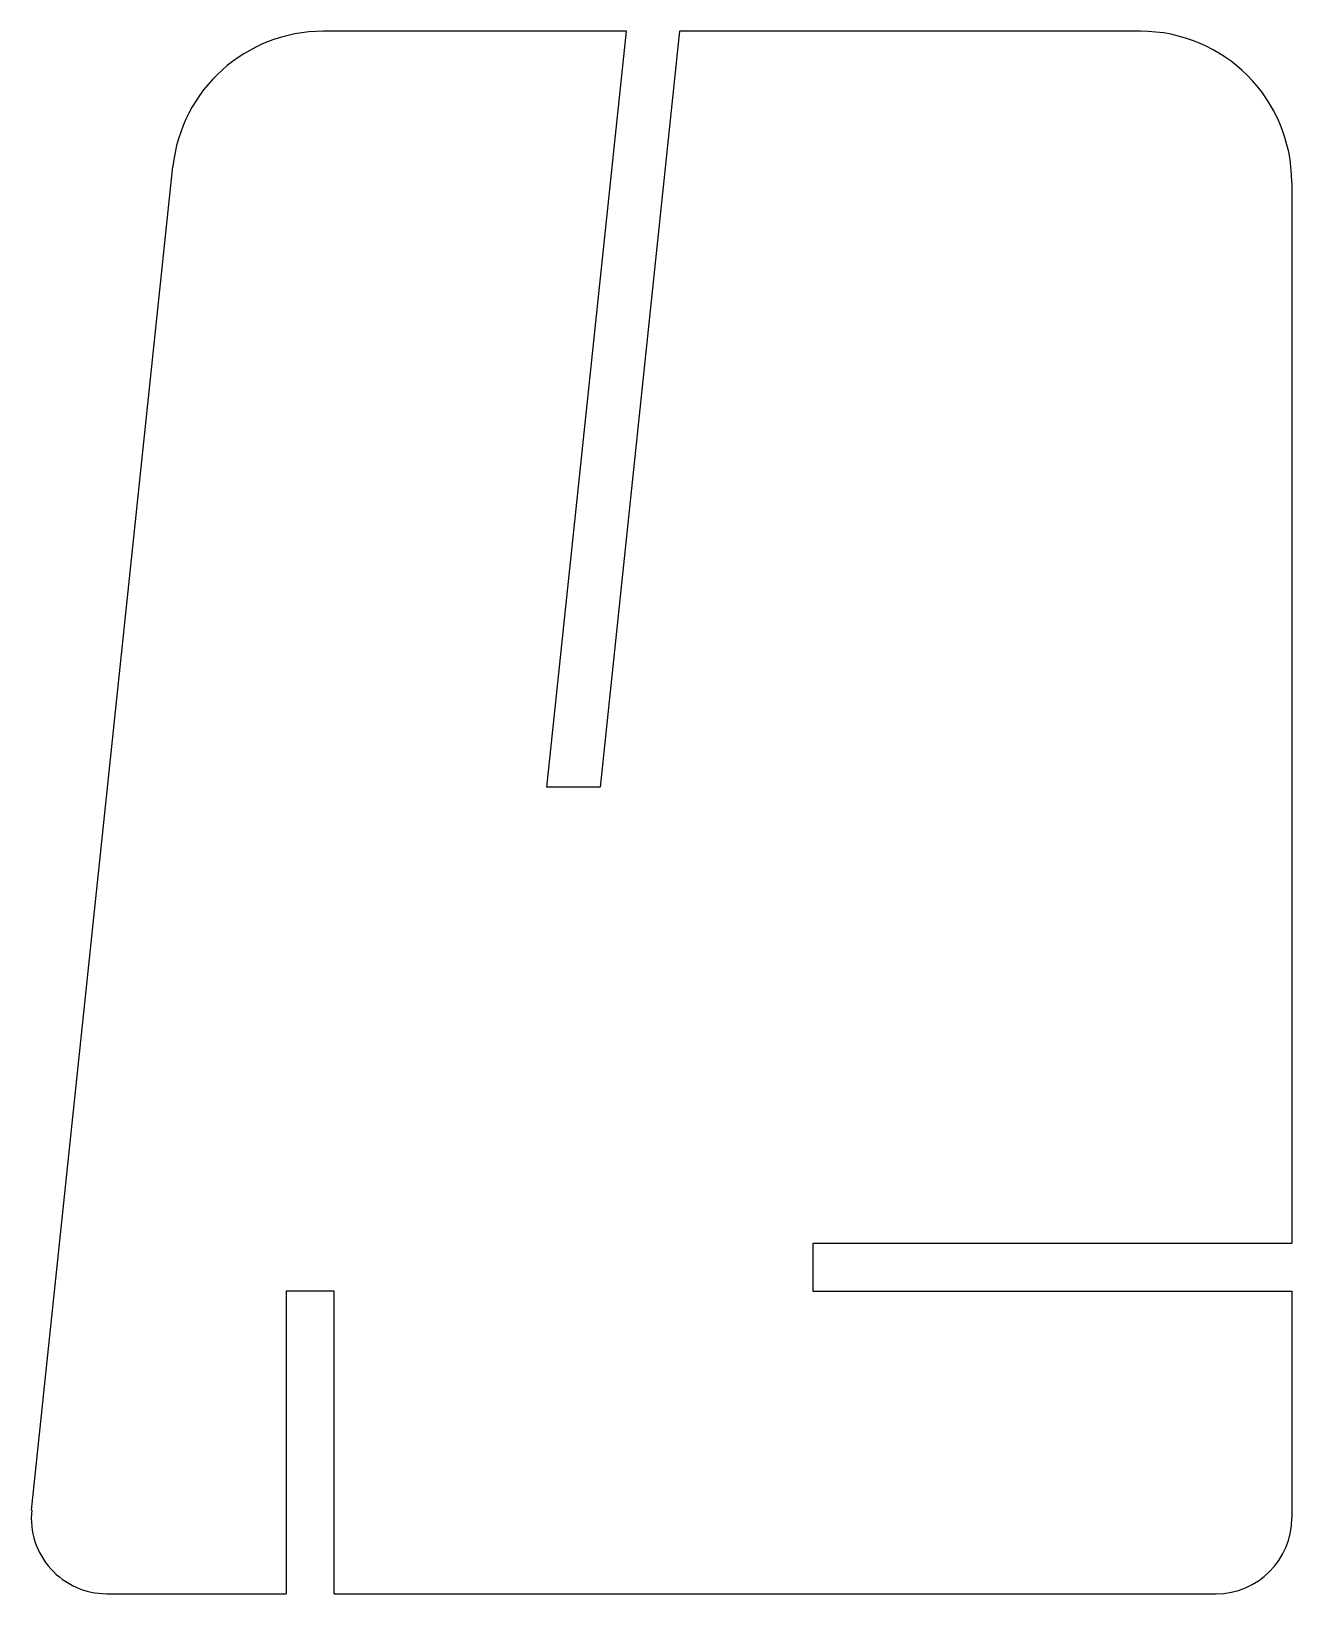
# Model space of a CAD drawing. Header units: millimetres. Extents: x -31 to 19, y -32 to 30.
import ezdxf

# ---------------------------------------------------------------- set-up
doc = ezdxf.new("R2010")
doc.units = ezdxf.units.MM
doc.layers.add('Sketch007', color=7, linetype='CONTINUOUS')

msp = doc.modelspace()

# ---------------------------------------------------------------- linework, layer by layer
at = {"layer": 'Sketch007'}
for p, q in [((-7.403, 30), (-19.429, 30)), ((-10.556, 0), (-7.403, 30)), ((-5.291, 30), (-8.444, 0)), ((13, 30), (-5.291, 30)), ((-31, -28.686), (-25.397, 24.627)), ((19, 24), (19, -18.1)), ((-8.444, 0), (-10.556, 0)), ((0, -18.1), (0, -20)), ((19, -18.1), (0, -18.1)), ((-20.9, -20), (-20.9, -32)), ((-19, -20), (-20.9, -20)), ((-19, -32), (-19, -20)), ((0, -20), (19, -20)), ((19, -20), (19, -29)), ((-28.016, -32), (-20.9, -32)), ((-19, -32), (16, -32))]:
    msp.add_line(p, q, dxfattribs=at)
for centre, radius, start, end in [((-19.429, 24), 6, 90, 174), ((13, 24), 6, 0, 90), ((-28.016, -29), 3, 174, -90), ((16, -29), 3, -90, 0)]:
    msp.add_arc(centre, radius, start, end, dxfattribs=at)

doc.saveas('drawing.dxf')
